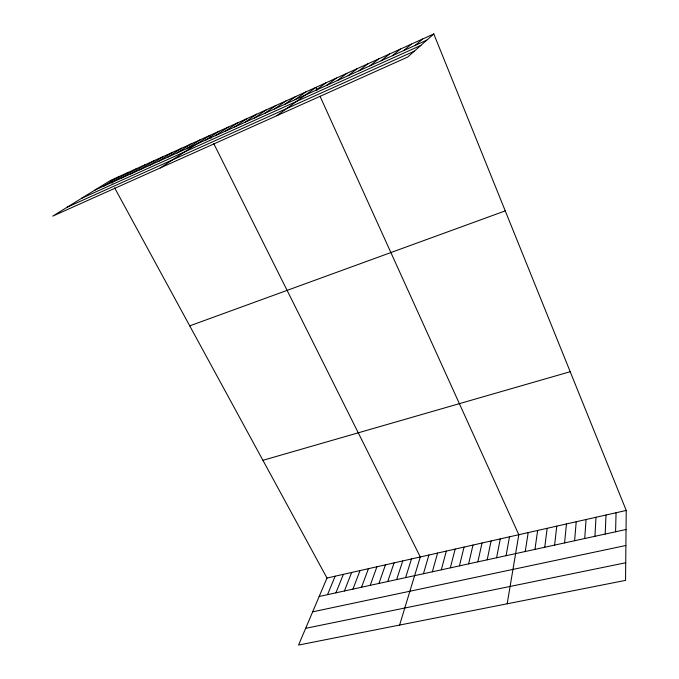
<?xml version="1.0" encoding="UTF-8"?>
<svg xmlns="http://www.w3.org/2000/svg" width="679" height="679" viewBox="0 0 679 679"><rect width="100%" height="100%" fill="white"/><g stroke="black" fill="none" stroke-linecap="round" stroke-linejoin="round"><path stroke-width="1.02" d="M433.796 33.95L407.68 57.061L52.767 216.117L110.575 180.41L433.796 33.95L626.233 510.447L625.546 580.384L298.556 645.05L326.998 578.041L114.615 187.837M615.581 531.793L616.065 512.738M605.21 534.059L605.982 515.021M594.923 536.308L595.984 517.279M584.721 538.532L586.062 519.52M574.604 540.739L576.216 521.744M564.572 542.928L566.456 523.95M554.616 545.101L556.772 526.132M544.753 547.257L547.164 528.304M534.959 549.387L537.632 530.46M525.249 551.509L528.186 532.591M507.179 603.792L518.798 534.712L320.047 96.299M506.067 555.694L509.496 536.817M496.595 557.765L500.262 538.905M487.191 559.819L491.095 540.968M477.863 561.847L482.005 543.022M468.612 563.867L472.983 545.059M459.437 565.87L464.037 547.087M450.33 567.856L455.151 549.09M441.299 569.834L446.332 551.085M432.336 571.786L437.59 553.062M423.441 573.73L428.907 555.023M399.6 625.07L420.293 556.967L213.792 143.668M405.592 577.625L411.482 558.953M396.638 579.577L402.74 560.93M387.76 581.513L394.066 562.891M378.95 583.439L385.451 564.835M370.208 585.34L376.913 566.761M361.534 587.233L368.434 568.679M352.936 589.117L360.023 570.581M344.397 590.976L351.671 572.465M335.918 592.826L343.387 574.341M327.516 594.66L335.163 576.199M415.192 45.391L422.559 39.042M403.716 50.577L411.432 44.084M392.352 55.712L400.415 49.075M381.106 60.796L389.5 54.023M369.97 65.821L378.695 58.92M358.945 70.803L367.993 63.767M348.03 75.734L357.392 68.571M337.217 80.623L346.893 73.332M326.514 85.461L336.495 78.043M315.913 90.248L326.192 82.711M276.803 115.719L315.981 87.336L317.203 90.027M295.017 99.686L305.873 91.92M284.722 104.337L295.857 96.46M274.528 108.946L285.927 100.95M264.42 113.512L276.098 105.406M254.413 118.036L266.355 109.828M244.508 122.509L256.696 114.199M234.688 126.948L247.131 118.536M224.953 131.344L237.65 122.831M215.319 135.698L228.254 127.092M205.771 140.01L218.944 131.31M160.236 167.951L209.709 135.494L211.067 138.219M186.649 148.65L200.288 139.764M177.083 152.97L190.952 143.99M167.603 157.256L181.692 148.183M158.215 161.5L172.525 152.342M148.913 165.701L163.435 156.459M139.696 169.86L154.43 160.541M130.563 173.994L145.51 164.59M121.516 178.076L136.657 168.596M112.544 182.133L127.89 172.568M103.658 186.148L119.198 176.506M94.856 190.128L426.785 40.154M81.658 198.276L420.853 45.408M67.365 207.103L414.368 51.146M189.738 325.861L505.252 210.88M262.917 460.311L570.199 371.71M326.998 578.041L626.233 510.447M319.172 596.485L626.046 529.51M312.654 611.83L625.885 545.492M305.652 628.33L625.715 562.764M110.575 180.41L112.094 183.194"/></g></svg>
